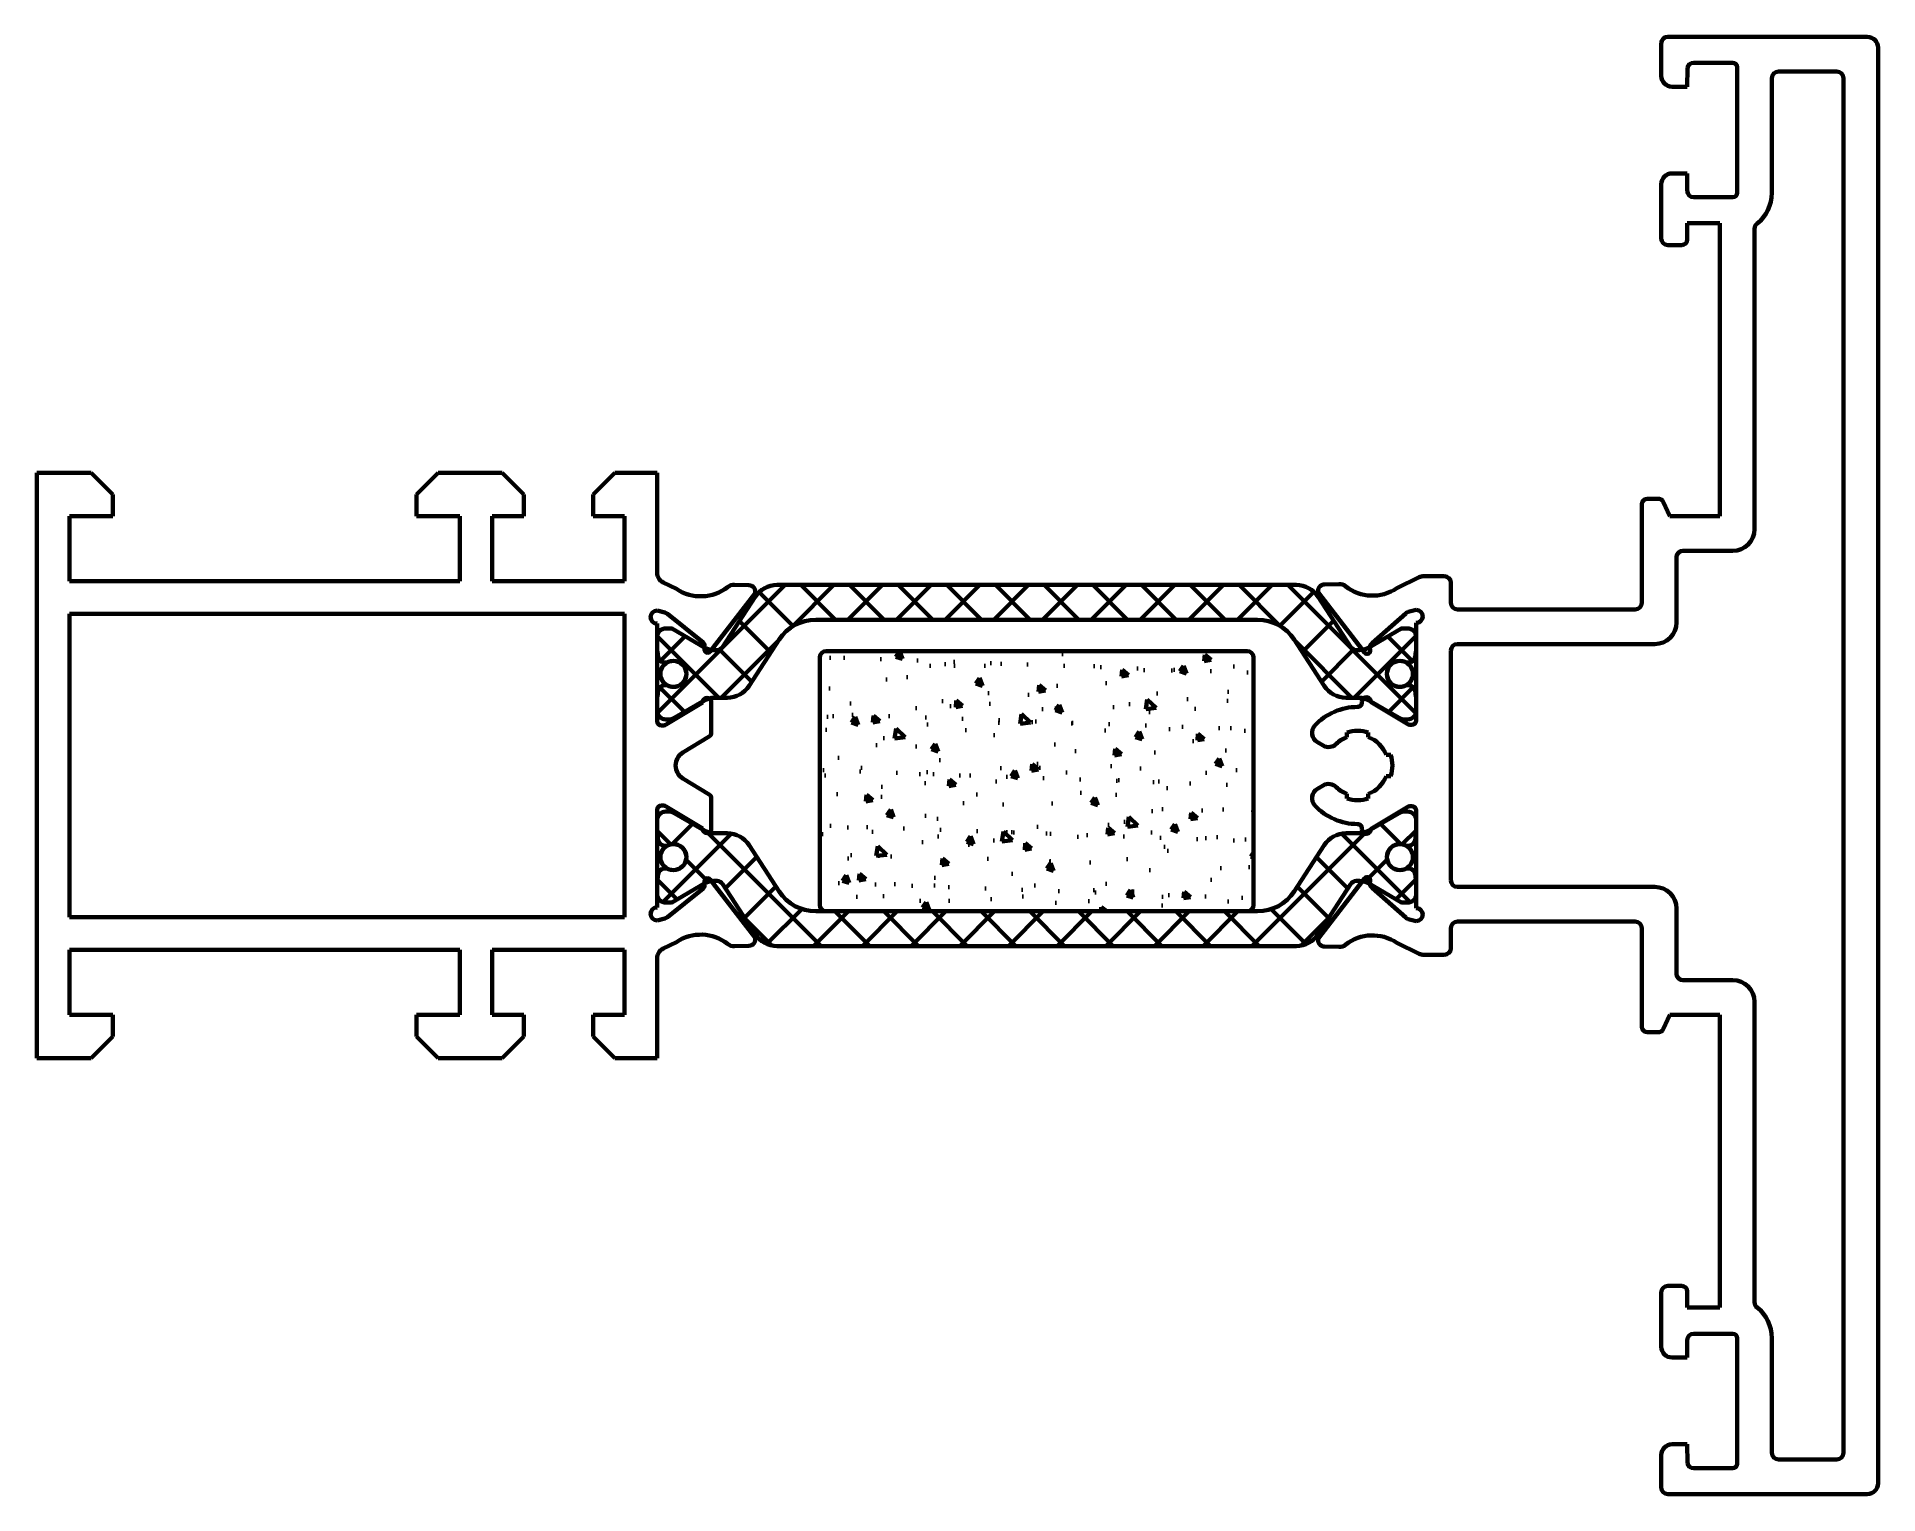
# Model space of a CAD drawing. Header units: millimetres. Extents: x 70.7 to 155.6, y 9.4 to 76.6.
import ezdxf

# ---------------------------------------------------------------- set-up
doc = ezdxf.new("R2010")
doc.units = ezdxf.units.MM
doc.layers.add('00_POLIAMIDAS', color=8, linetype='Continuous', lineweight=70)

msp = doc.modelspace()

# ---------------------------------------------------------------- hatches: boundary and pattern name
at = {"lineweight": 100}
h = msp.add_hatch(dxfattribs=at)
h.set_pattern_fill('ANSI37', color=8, scale=0.5, style=0)
h.paths.add_polyline_path([(129.729, 50.731, 0.253968), (128.723, 51.278), (104.786, 51.278, 0.253968), (103.78, 50.731), (102.275, 48.414, -0.253968), (102.023, 48.278), (101.862, 48.278, -0.131652), (101.462, 48.385), (99.962, 49.251, 0.131652), (99.862, 49.278), (99.654, 49.278, 0.414214), (99.254, 48.878), (99.254, 48.296, 0.044632), (99.258, 48.26, -0.012287), (99.304, 47.964, 0.37684), (99.601, 47.703), (99.714, 47.703, -0.571287), (100.604, 47.178, -0.571287), (99.714, 46.653), (99.601, 46.653, 0.37684), (99.304, 46.391, -0.012287), (99.258, 46.095, 0.044632), (99.254, 46.06), (99.254, 45.478, 0.414214), (99.654, 45.078), (99.862, 45.078, 0.131652), (99.962, 45.105), (101.462, 45.971, -0.131652), (101.862, 46.078), (102.491, 46.078, 0.253968), (103.497, 46.624), (104.889, 48.767, -0.253968), (106.566, 49.678), (126.943, 49.678, -0.253968), (128.62, 48.767), (130.012, 46.624, 0.253968), (131.018, 46.078), (131.647, 46.078, -0.131652), (132.047, 45.971), (133.547, 45.105, 0.131652), (133.647, 45.078), (133.854, 45.078, 0.414214), (134.254, 45.478), (134.254, 46.06, 0.044632), (134.251, 46.095, -0.012287), (134.205, 46.391, 0.37684), (133.908, 46.653), (133.795, 46.653, -1.69614), (133.795, 47.703), (133.908, 47.703, 0.37684), (134.205, 47.964, -0.012287), (134.251, 48.26, 0.044632), (134.254, 48.296), (134.254, 48.878, 0.414214), (133.854, 49.278), (133.647, 49.278, 0.131652), (133.547, 49.251), (132.047, 48.385, -0.131652), (131.647, 48.278), (131.486, 48.278, -0.253968), (131.234, 48.414)])
h = msp.add_hatch(dxfattribs=at)
h.set_pattern_fill('AR-CONC', color=8, scale=0.02, angle=270, style=0)
h.paths.add_polyline_path([(126.754, 47.93, 0.414214), (126.454, 48.23), (107.054, 48.23, 0.414214), (106.754, 47.93), (106.754, 36.53, 0.414214), (107.054, 36.23), (126.454, 36.23, 0.414214), (126.754, 36.53)])
h = msp.add_hatch(dxfattribs=at)
h.set_pattern_fill('ANSI37', color=8, scale=0.5, style=0)
h.paths.add_polyline_path([(129.729, 35.176, -0.253968), (128.723, 34.63), (104.786, 34.63, -0.253968), (103.78, 35.176), (102.275, 37.493, 0.253968), (102.023, 37.63), (101.862, 37.63, 0.131652), (101.462, 37.523), (99.962, 36.657, -0.131652), (99.862, 36.63), (99.654, 36.63, -0.414214), (99.254, 37.03), (99.254, 37.612, -0.044632), (99.258, 37.647, 0.012287), (99.304, 37.944, -0.37684), (99.601, 38.205), (99.714, 38.205, 0.571287), (100.604, 38.73, 0.571287), (99.714, 39.255), (99.601, 39.255, -0.37684), (99.304, 39.516, 0.012287), (99.258, 39.812, -0.044632), (99.254, 39.848), (99.254, 40.43, -0.414214), (99.654, 40.83), (99.862, 40.83, -0.131652), (99.962, 40.803), (101.462, 39.937, 0.131652), (101.862, 39.83), (102.491, 39.83, -0.253968), (103.497, 39.284), (104.889, 37.141, 0.253968), (106.566, 36.23), (126.943, 36.23, 0.253968), (128.62, 37.141), (130.012, 39.284, -0.253968), (131.018, 39.83), (131.647, 39.83, 0.131652), (132.047, 39.937), (133.547, 40.803, -0.131652), (133.647, 40.83), (133.854, 40.83, -0.414214), (134.254, 40.43), (134.254, 39.848, -0.044632), (134.251, 39.812, 0.012287), (134.205, 39.516, -0.37684), (133.908, 39.255), (133.795, 39.255, 1.69614), (133.795, 38.205), (133.908, 38.205, -0.37684), (134.205, 37.944, 0.012287), (134.251, 37.647, -0.044632), (134.254, 37.612), (134.254, 37.03, -0.414214), (133.854, 36.63), (133.647, 36.63, -0.131652), (133.547, 36.657), (132.047, 37.523, 0.131652), (131.647, 37.63), (131.486, 37.63, 0.253968), (131.234, 37.493)])

# ---------------------------------------------------------------- linework, layer by layer
for p, q in [((145.854, 76.554), (155.054, 76.554)), ((145.554, 74.754), (145.554, 76.254)), ((155.554, 76.054), (155.554, 9.854)), ((146.757, 75.113), (146.751, 74.254)), ((148.854, 75.354), (147.051, 75.354)), ((149.054, 69.354), (149.054, 75.154)), ((153.654, 74.954), (150.954, 74.954)), ((146.354, 74.254), (146.054, 74.254)), ((146.751, 74.254), (146.354, 74.254)), ((150.654, 74.654), (150.654, 69.354)), ((153.954, 11.254), (153.954, 74.654)), ((145.554, 67.254), (145.554, 69.758)), ((146.054, 70.254), (146.751, 70.254)), ((146.751, 70.254), (146.751, 69.454)), ((147.051, 69.154), (148.854, 69.154)), ((148.254, 67.954), (146.754, 67.954)), ((146.754, 67.954), (146.754, 67.204)), ((148.254, 54.454), (148.254, 67.954)), ((149.854, 67.704), (149.854, 53.854)), ((146.504, 66.954), (145.854, 66.954)), ((70.654, 29.454), (70.654, 56.454)), ((70.654, 56.454), (73.154, 56.454)), ((73.154, 56.454), (74.154, 55.454)), ((88.154, 55.454), (89.154, 56.454)), ((89.154, 56.454), (92.104, 56.454)), ((92.104, 56.454), (93.104, 55.454)), ((96.304, 55.454), (97.304, 56.454)), ((97.304, 56.454), (99.254, 56.454)), ((99.254, 56.454), (99.254, 51.846)), ((74.154, 55.454), (74.154, 54.454)), ((88.154, 54.454), (88.154, 55.454)), ((93.104, 55.454), (93.104, 54.454)), ((96.304, 54.454), (96.304, 55.454)), ((144.904, 55.254), (145.422, 55.254)), ((74.154, 54.454), (72.154, 54.454)), ((72.154, 54.454), (72.154, 51.454)), ((90.154, 54.454), (88.154, 54.454)), ((90.154, 51.454), (90.154, 54.454)), ((93.104, 54.454), (91.654, 54.454)), ((91.654, 54.454), (91.654, 51.454)), ((97.754, 54.454), (96.304, 54.454)), ((97.754, 51.454), (97.754, 54.454)), ((144.654, 50.454), (144.654, 55.004)), ((145.648, 55.109), (145.954, 54.454)), ((145.954, 54.454), (148.254, 54.454)), ((148.854, 52.854), (146.554, 52.854)), ((146.254, 52.554), (146.254, 49.554)), ((72.154, 51.454), (90.154, 51.454)), ((91.654, 51.454), (97.754, 51.454)), ((99.534, 51.397), (100.15, 51.095)), ((102.828, 51.288), (103.485, 51.269)), ((103.485, 51.269), (103.488, 51.269)), ((130.021, 51.303), (130.024, 51.303)), ((130.024, 51.303), (130.68, 51.321)), ((133.359, 51.128), (134.388, 51.633)), ((134.608, 51.684), (135.554, 51.684)), ((135.854, 51.384), (135.854, 50.454)), ((99.609, 50.002), (99.254, 50.097)), ((103.767, 50.875), (101.702, 48.209)), ((131.87, 48.16), (129.742, 50.909)), ((134.254, 50.131), (133.89, 50.033)), ((136.154, 50.154), (144.354, 50.154)), ((72.154, 49.954), (97.754, 49.954)), ((72.154, 35.954), (72.154, 49.954)), ((97.754, 49.954), (97.754, 35.954)), ((99.254, 49.497), (99.254, 44.997)), ((101.373, 48.621), (99.729, 49.943)), ((133.769, 49.968), (132.223, 48.598)), ((134.254, 45.031), (134.254, 49.531)), ((101.442, 48.303), (101.447, 48.458)), ((145.254, 48.554), (136.154, 48.554)), ((131.87, 48.16), (131.87, 48.16)), ((135.854, 48.254), (135.854, 37.654)), ((99.679, 44.841), (101.355, 45.864)), ((101.754, 45.87), (101.754, 44.463)), ((131.754, 45.854), (131.754, 45.903)), ((132.154, 45.897), (133.83, 44.875)), ((99.454, 44.797), (99.522, 44.797)), ((101.659, 44.292), (100.444, 43.551)), ((131.062, 44.476), (131.062, 44.265)), ((132.046, 44.265), (132.046, 44.476)), ((133.987, 44.831), (134.054, 44.831)), ((129.967, 43.87), (129.699, 44.025)), ((133.077, 43.446), (132.865, 43.446)), ((132.865, 42.462), (133.077, 42.462)), ((100.444, 42.356), (101.659, 41.616)), ((129.699, 41.883), (129.967, 42.037)), ((131.062, 41.643), (131.062, 41.431)), ((132.046, 41.431), (132.046, 41.643)), ((99.254, 40.91), (99.254, 36.41)), ((99.522, 41.11), (99.454, 41.11)), ((101.355, 40.044), (99.679, 41.066)), ((101.754, 41.445), (101.754, 40.038)), ((133.83, 41.033), (132.154, 40.011)), ((134.054, 41.077), (133.987, 41.077)), ((134.254, 36.377), (134.254, 40.877)), ((131.754, 40.004), (131.754, 40.054)), ((101.447, 37.449), (101.442, 37.605)), ((101.702, 37.699), (103.767, 35.033)), ((129.742, 34.999), (131.87, 37.748)), ((131.87, 37.748), (131.87, 37.748)), ((99.729, 35.964), (101.373, 37.287)), ((132.223, 37.31), (133.769, 35.94)), ((136.154, 37.354), (145.254, 37.354)), ((97.754, 35.954), (72.154, 35.954)), ((99.254, 35.81), (99.609, 35.906)), ((133.89, 35.875), (134.254, 35.777)), ((144.354, 35.754), (136.154, 35.754)), ((146.254, 36.354), (146.254, 33.354)), ((100.15, 34.813), (99.534, 34.511)), ((135.854, 35.454), (135.854, 34.524)), ((144.654, 30.904), (144.654, 35.454)), ((90.154, 34.454), (72.154, 34.454)), ((72.154, 34.454), (72.154, 31.454)), ((90.154, 31.454), (90.154, 34.454)), ((97.754, 34.454), (91.654, 34.454)), ((91.654, 34.454), (91.654, 31.454)), ((97.754, 31.454), (97.754, 34.454)), ((99.254, 34.062), (99.254, 29.454)), ((103.485, 34.639), (102.828, 34.62)), ((103.488, 34.639), (103.485, 34.639)), ((130.024, 34.605), (130.021, 34.605)), ((130.68, 34.586), (130.024, 34.605)), ((134.388, 34.275), (133.359, 34.78)), ((135.554, 34.224), (134.608, 34.224)), ((146.554, 33.054), (148.854, 33.054)), ((72.154, 31.454), (74.154, 31.454)), ((74.154, 31.454), (74.154, 30.454)), ((88.154, 30.454), (88.154, 31.454)), ((88.154, 31.454), (90.154, 31.454)), ((91.654, 31.454), (93.104, 31.454)), ((93.104, 31.454), (93.104, 30.454)), ((96.304, 30.454), (96.304, 31.454)), ((96.304, 31.454), (97.754, 31.454)), ((145.954, 31.454), (145.648, 30.798)), ((148.254, 31.454), (145.954, 31.454)), ((148.254, 17.954), (148.254, 31.454)), ((149.854, 32.054), (149.854, 18.203)), ((145.422, 30.654), (144.904, 30.654)), ((74.154, 30.454), (73.154, 29.454)), ((89.154, 29.454), (88.154, 30.454)), ((93.104, 30.454), (92.104, 29.454)), ((97.304, 29.454), (96.304, 30.454)), ((73.154, 29.454), (70.654, 29.454)), ((92.104, 29.454), (89.154, 29.454)), ((99.254, 29.454), (97.304, 29.454)), ((145.854, 18.954), (146.504, 18.954)), ((146.754, 18.704), (146.754, 17.954)), ((145.554, 16.15), (145.554, 18.654)), ((146.754, 17.954), (148.254, 17.954)), ((146.751, 16.454), (146.751, 15.654)), ((148.854, 16.754), (147.051, 16.754)), ((149.054, 10.754), (149.054, 16.554)), ((150.654, 16.554), (150.654, 11.254)), ((146.751, 15.654), (146.054, 15.654)), ((145.554, 9.654), (145.554, 11.154)), ((146.054, 11.654), (146.354, 11.654)), ((146.354, 11.654), (146.751, 11.654)), ((146.751, 11.654), (146.757, 10.795)), ((147.051, 10.554), (148.854, 10.554)), ((150.954, 10.954), (153.654, 10.954)), ((155.054, 9.354), (145.854, 9.354))]:
    msp.add_line(p, q, dxfattribs=at)
for centre, radius, start, end in [((145.854, 76.254), 0.3, 90, 180), ((155.054, 76.054), 0.5, 0, 90), ((146.054, 74.754), 0.5, 180, 270), ((147.051, 75.054), 0.3, 90, 168.69007), ((148.854, 75.154), 0.2, 0, 90), ((150.954, 74.654), 0.3, 90, 180), ((153.654, 74.654), 0.3, 0, 90), ((146.054, 69.754), 0.5, 90, 179.51293), ((147.051, 69.454), 0.3, 180, 270), ((148.854, 69.354), 0.2, 270, 0), ((148.854, 69.354), 1.8, 308.24053, 0), ((150.154, 67.704), 0.3, 128.24053, 180), ((145.854, 67.254), 0.3, 179.99842, 270), ((146.504, 67.204), 0.25, 270, 360), ((144.904, 55.004), 0.25, 90, 180), ((145.422, 55.004), 0.25, 25, 90), ((148.854, 53.854), 1, 270, 360), ((146.554, 52.554), 0.3, 90, 180), ((99.754, 51.846), 0.5, 180, 243.87297), ((101.268, 52.753), 2, 236.00295, 308.19423), ((102.814, 50.788), 0.5, 88.37625, 128.19423), ((103.482, 50.969), 0.3, 341.74858, 88.86602), ((130.027, 51.003), 0.3, 91.13398, 198.25142), ((130.695, 50.821), 0.5, 51.80577, 91.62375), ((132.24, 52.786), 2, 231.80577, 303.99705), ((134.608, 51.184), 0.5, 90, 116.12703), ((135.554, 51.384), 0.3, 0, 90), ((99.254, 49.797), 0.3, 90, 270), ((134.254, 49.831), 0.3, 270, 90), ((136.154, 50.454), 0.3, 180, 270), ((144.354, 50.454), 0.3, 270, 360), ((99.541, 49.71), 0.3, 51.17602, 76.87288), ((133.968, 49.743), 0.3, 105.06356, 131.53851), ((145.254, 49.554), 1, 270, 0), ((101.247, 48.465), 0.2, 358, 51.17602), ((132.422, 48.374), 0.3, 131.53851, 195.69277), ((136.154, 48.254), 0.3, 90, 180), ((101.587, 48.298), 0.146, 178, 322.25392), ((131.989, 48.252), 0.15, 217.74608, 15.69277), ((101.554, 45.87), 0.2, 360, 181.77363), ((131.554, 45.854), 0.2, 269.99869, 0), ((131.954, 45.903), 0.2, 358.22637, 180), ((99.454, 44.997), 0.2, 180, 270), ((131.554, 42.954), 2.7, 89.99869, 136.86344), ((134.054, 45.031), 0.2, 270, 0), ((99.522, 45.097), 0.3, 270, 301.38013), ((101.554, 44.463), 0.2, 301.38013, 360), ((129.949, 44.458), 0.5, 136.86344, 240), ((131.554, 42.954), 1.4, 110.57312, 134.74248), ((131.554, 42.954), 1.6, 72.09274, 107.90726), ((131.554, 42.954), 1.4, 20.57312, 69.42688), ((133.987, 45.131), 0.3, 238.61987, 270), ((100.809, 42.954), 0.7, 121.38013, 238.61987), ((130.217, 44.303), 0.5, 240, 314.74248), ((131.554, 42.954), 1.6, 342.09274, 17.90726), ((131.554, 42.954), 1.4, 290.57312, 339.42688), ((101.554, 41.445), 0.2, 360, 58.61987), ((129.949, 41.45), 0.5, 120, 223.13656), ((130.217, 41.604), 0.5, 45.25752, 120), ((131.554, 42.954), 1.4, 225.25752, 249.42688), ((99.454, 40.91), 0.2, 90, 180), ((99.522, 40.81), 0.3, 58.61987, 90), ((131.554, 42.954), 2.7, 223.13656, 270.00131), ((131.554, 42.954), 1.6, 252.09274, 287.90726), ((133.987, 40.777), 0.3, 90, 121.38013), ((134.054, 40.877), 0.2, 360, 90), ((101.554, 40.038), 0.2, 178.22637, 360), ((131.554, 40.054), 0.2, 360, 90.00131), ((131.954, 40.004), 0.2, 180, 1.77363), ((101.247, 37.442), 0.2, 308.82398, 2), ((101.587, 37.61), 0.146, 37.74608, 182), ((131.989, 37.656), 0.15, 344.30723, 142.25392), ((132.422, 37.534), 0.3, 164.30723, 228.46149), ((136.154, 37.654), 0.3, 180, 270), ((145.254, 36.354), 1, 360, 90), ((99.254, 36.11), 0.3, 90, 270), ((99.541, 36.198), 0.3, 283.12712, 308.82398), ((133.968, 36.164), 0.3, 228.46149, 254.93644), ((134.254, 36.077), 0.3, 270, 90), ((136.154, 35.454), 0.3, 90, 180), ((144.354, 35.454), 0.3, 0, 90), ((101.268, 33.155), 2, 51.80577, 123.99705), ((103.482, 34.939), 0.3, 271.13398, 18.25142), ((130.027, 34.905), 0.3, 161.74858, 268.86602), ((132.24, 33.121), 2, 56.00295, 128.19423), ((99.754, 34.062), 0.5, 116.12703, 180), ((102.814, 35.12), 0.5, 231.80577, 271.62375), ((130.695, 35.086), 0.5, 268.37625, 308.19423), ((134.608, 34.724), 0.5, 243.87297, 270), ((135.554, 34.524), 0.3, 270, 360), ((146.554, 33.354), 0.3, 180, 270), ((148.854, 32.054), 1, 0, 90), ((144.904, 30.904), 0.25, 180, 270), ((145.422, 30.904), 0.25, 270, 335), ((145.854, 18.654), 0.3, 90, 180.00158), ((146.504, 18.704), 0.25, 0, 90), ((150.154, 18.203), 0.3, 180, 231.75947), ((148.854, 16.554), 1.8, 360, 51.75947), ((146.054, 16.154), 0.5, 180.48707, 270), ((147.051, 16.454), 0.3, 90, 180), ((148.854, 16.554), 0.2, 360, 90), ((146.054, 11.154), 0.5, 90, 180), ((150.954, 11.254), 0.3, 180, 270), ((153.654, 11.254), 0.3, 270, 0), ((147.051, 10.854), 0.3, 191.30993, 270), ((148.854, 10.754), 0.2, 270, 360), ((145.854, 9.654), 0.3, 180, 270), ((155.054, 9.854), 0.5, 270, 360)]:
    msp.add_arc(centre, radius, start, end, dxfattribs=at)
at = {"layer": '00_POLIAMIDAS'}
for p, q in [((104.786, 51.278), (128.723, 51.278)), ((102.275, 48.414), (103.78, 50.731)), ((129.729, 50.731), (131.234, 48.414)), ((99.654, 49.278), (99.862, 49.278)), ((99.962, 49.251), (101.462, 48.385)), ((126.943, 49.678), (106.566, 49.678)), ((132.047, 48.385), (133.547, 49.251)), ((133.647, 49.278), (133.854, 49.278)), ((99.254, 48.296), (99.254, 48.878)), ((104.889, 48.767), (103.497, 46.624)), ((130.012, 46.624), (128.62, 48.767)), ((134.254, 48.878), (134.254, 48.296)), ((99.714, 47.703), (99.601, 47.703)), ((101.862, 48.278), (102.023, 48.278)), ((106.754, 47.93), (106.754, 36.53)), ((126.454, 48.23), (107.054, 48.23)), ((126.754, 36.53), (126.754, 47.93)), ((131.486, 48.278), (131.647, 48.278)), ((133.908, 47.703), (133.795, 47.703)), ((99.254, 45.478), (99.254, 46.06)), ((99.601, 46.653), (99.714, 46.653)), ((101.462, 45.971), (99.962, 45.105)), ((102.491, 46.078), (101.862, 46.078)), ((131.647, 46.078), (131.018, 46.078)), ((133.547, 45.105), (132.047, 45.971)), ((133.795, 46.653), (133.908, 46.653)), ((134.254, 46.06), (134.254, 45.478)), ((99.862, 45.078), (99.654, 45.078)), ((133.854, 45.078), (133.647, 45.078)), ((99.654, 40.83), (99.862, 40.83)), ((99.962, 40.803), (101.462, 39.937)), ((132.047, 39.937), (133.547, 40.803)), ((133.647, 40.83), (133.854, 40.83)), ((99.254, 39.848), (99.254, 40.43)), ((134.254, 40.43), (134.254, 39.848)), ((99.714, 39.255), (99.601, 39.255)), ((101.862, 39.83), (102.491, 39.83)), ((103.497, 39.284), (104.889, 37.141)), ((128.62, 37.141), (130.012, 39.284)), ((131.018, 39.83), (131.647, 39.83)), ((133.908, 39.255), (133.795, 39.255)), ((99.254, 37.03), (99.254, 37.612)), ((99.601, 38.205), (99.714, 38.205)), ((101.462, 37.523), (99.962, 36.657)), ((102.023, 37.63), (101.862, 37.63)), ((103.78, 35.176), (102.275, 37.493)), ((131.234, 37.493), (129.729, 35.176)), ((131.647, 37.63), (131.486, 37.63)), ((133.547, 36.657), (132.047, 37.523)), ((133.795, 38.205), (133.908, 38.205)), ((134.254, 37.612), (134.254, 37.03)), ((99.862, 36.63), (99.654, 36.63)), ((133.854, 36.63), (133.647, 36.63)), ((106.566, 36.23), (126.943, 36.23)), ((107.054, 36.23), (126.454, 36.23)), ((128.723, 34.63), (104.786, 34.63))]:
    msp.add_line(p, q, dxfattribs=at)
for centre in [(100.004, 47.178), (133.504, 47.178), (100.004, 38.73), (133.504, 38.73)]:
    msp.add_circle(centre, 0.6, dxfattribs=at)
for centre, radius, start, end in [((104.786, 50.078), 1.2, 90, 147), ((128.723, 50.078), 1.2, 33, 90), ((99.654, 48.878), 0.4, 90, 180), ((99.862, 49.078), 0.2, 60, 90), ((106.566, 47.678), 2, 90, 147), ((126.943, 47.678), 2, 33, 90), ((133.647, 49.078), 0.2, 90, 120), ((133.854, 48.878), 0.4, 360, 90), ((102.023, 48.578), 0.3, 270, 327), ((131.486, 48.578), 0.3, 213, 270), ((99.454, 48.296), 0.2, 180, 190.22218), ((93.254, 47.178), 6.1, 7.40639, 10.22218), ((99.601, 48.003), 0.3, 187.40639, 270), ((100.004, 47.178), 0.6, 241.04498, 118.95502), ((101.862, 49.078), 0.8, 240, 270), ((107.054, 47.93), 0.3, 90, 180), ((126.454, 47.93), 0.3, 360, 90), ((131.647, 49.078), 0.8, 270, 300), ((133.504, 47.178), 0.6, 61.04498, 298.95502), ((133.908, 48.003), 0.3, 270, 352.59361), ((140.254, 47.178), 6.1, 169.77782, 172.59361), ((134.054, 48.296), 0.2, 349.77782, 0), ((99.454, 46.06), 0.2, 169.77782, 180), ((93.254, 47.178), 6.1, 349.77782, 352.59361), ((99.601, 46.353), 0.3, 90, 172.59361), ((101.862, 45.278), 0.8, 90, 120), ((102.491, 47.278), 1.2, 270, 327), ((131.018, 47.278), 1.2, 213, 270), ((131.647, 45.278), 0.8, 60, 90), ((133.908, 46.353), 0.3, 7.40639, 90), ((140.254, 47.178), 6.1, 187.40639, 190.22218), ((134.054, 46.06), 0.2, 360, 10.22218), ((99.654, 45.478), 0.4, 180, 270), ((99.862, 45.278), 0.2, 270, 300), ((133.647, 45.278), 0.2, 240, 270), ((133.854, 45.478), 0.4, 270, 0), ((99.654, 40.43), 0.4, 90, 180), ((99.862, 40.63), 0.2, 60, 90), ((133.647, 40.63), 0.2, 90, 120), ((133.854, 40.43), 0.4, 360, 90), ((101.862, 40.63), 0.8, 240, 270), ((131.647, 40.63), 0.8, 270, 300), ((99.454, 39.848), 0.2, 180, 190.22218), ((93.254, 38.73), 6.1, 7.40639, 10.22218), ((99.601, 39.555), 0.3, 187.40639, 270), ((100.004, 38.73), 0.6, 241.04498, 118.95502), ((102.491, 38.63), 1.2, 33, 90), ((131.018, 38.63), 1.2, 90, 147), ((133.504, 38.73), 0.6, 61.04498, 298.95502), ((133.908, 39.555), 0.3, 270, 352.59361), ((140.254, 38.73), 6.1, 169.77782, 172.59361), ((134.054, 39.848), 0.2, 349.77782, 0), ((99.454, 37.612), 0.2, 169.77782, 180), ((93.254, 38.73), 6.1, 349.77782, 352.59361), ((99.601, 37.905), 0.3, 90, 172.59361), ((101.862, 36.83), 0.8, 90, 120), ((102.023, 37.33), 0.3, 33, 90), ((131.486, 37.33), 0.3, 90, 147), ((131.647, 36.83), 0.8, 60, 90), ((133.908, 37.905), 0.3, 7.40639, 90), ((140.254, 38.73), 6.1, 187.40639, 190.22218), ((134.054, 37.612), 0.2, 0, 10.22218), ((99.654, 37.03), 0.4, 180, 270), ((99.862, 36.83), 0.2, 270, 300), ((106.566, 38.23), 2, 213, 270), ((107.054, 36.53), 0.3, 180, 270), ((126.454, 36.53), 0.3, 270, 0), ((126.943, 38.23), 2, 270, 327), ((133.647, 36.83), 0.2, 240, 270), ((133.854, 37.03), 0.4, 270, 360), ((104.786, 35.83), 1.2, 213, 270), ((128.723, 35.83), 1.2, 270, 327)]:
    msp.add_arc(centre, radius, start, end, dxfattribs=at)

doc.saveas('drawing.dxf')
